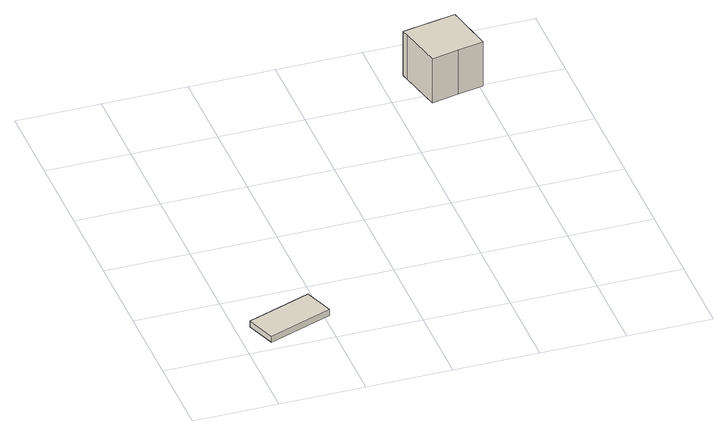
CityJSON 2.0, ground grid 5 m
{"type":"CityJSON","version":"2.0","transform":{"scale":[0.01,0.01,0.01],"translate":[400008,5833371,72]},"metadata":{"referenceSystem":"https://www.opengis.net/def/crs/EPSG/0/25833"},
"CityObjects":{
"building1":{"type":"Building","attributes":{"Gemeindeschluessel":"11000003","BezugspunktDach":"2200","function":"51009_1610","measuredHeight":0.402,"storeysAboveGround":0},"address":[{"country":"Germany","locality":"Berlin"}],"geometry":[{"type":"Solid","lod":"1","boundaries":[[[[0,1,2,3]],[[4,5,6,7]],[[4,7,3,2]],[[5,4,2,1]],[[6,5,1,0]],[[7,6,0,3]]]]}]},
"building2":{"type":"Building","attributes":{"Gemeindeschluessel":"11000003","BezugspunktDach":"2200","function":"31001_2000","measuredHeight":2.94,"storeysAboveGround":1},"address":[{"country":"Germany","locality":"Berlin","thoroughfareNumber":"41B (15)","thoroughfareName":"Am Stener Berg"}],"geometry":[{"type":"Solid","lod":"1","boundaries":[[[[8,9,10,11,12,13]],[[14,15,16,17,18,19]],[[14,19,13,12]],[[15,14,12,11]],[[16,15,11,10]],[[17,16,10,9]],[[18,17,9,8]],[[19,18,8,13]]]]}]}
},
"vertices":[
[146,57,107],[526,196,107],[462,371,107],[82,232,107],[462,371,67],[526,196,67],[146,57,67],[82,232,67],
[1650,2179,353],[1707,1927,353],[1869,1960,353],[2021,1992,353],[1959,2287,353],[1640,2225,353],[1959,2287,60],[2021,1992,60],[1869,1960,60],[1707,1927,60],[1650,2179,60],[1640,2225,60]
]}
